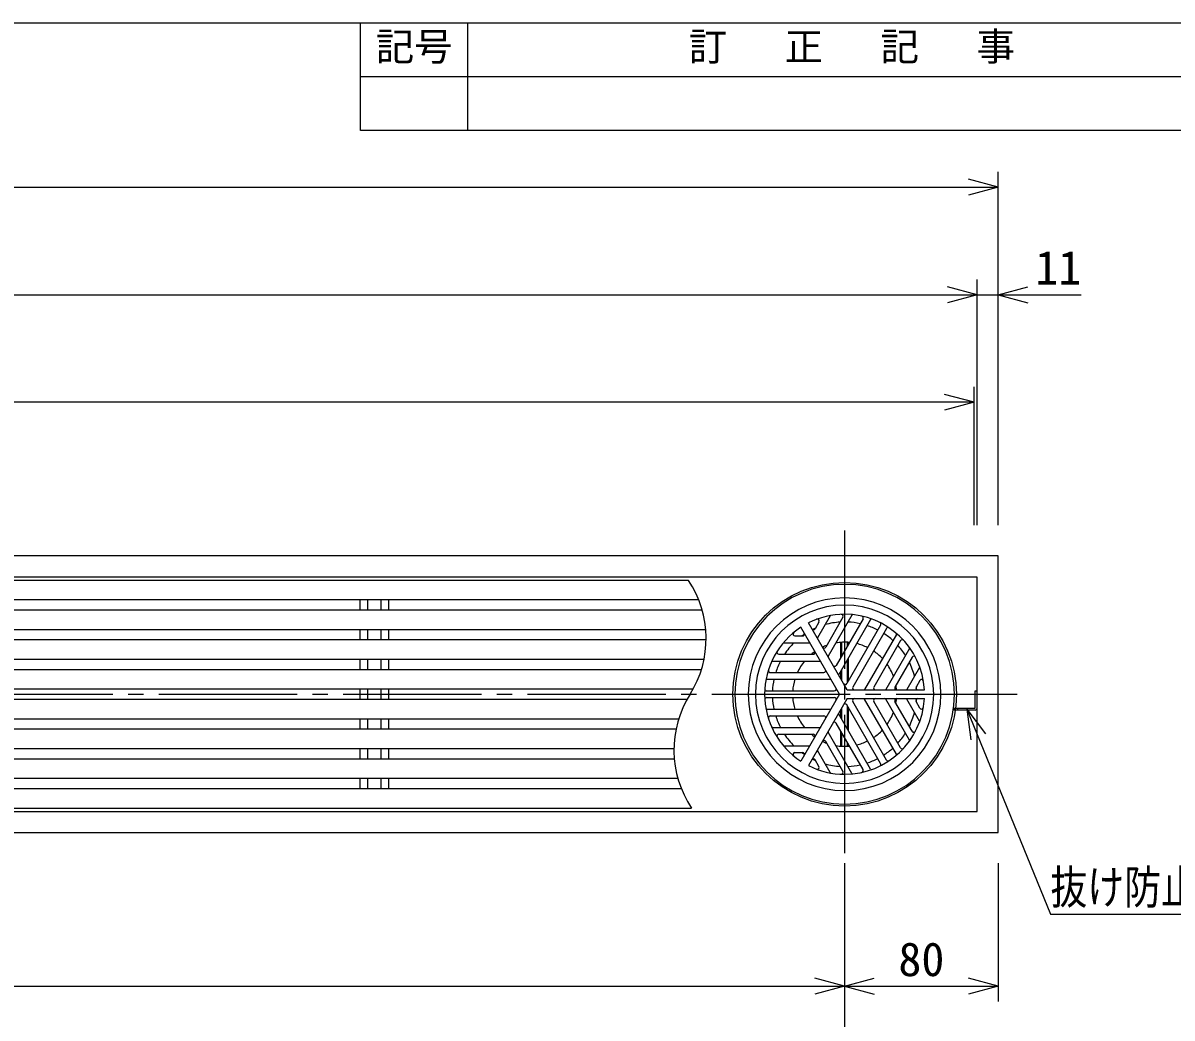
# Model space of a CAD drawing. Units: millimetres, scale not verified. Extents: x -1092 to 1092, y -744 to 696.
# Drawn here: x 60 to 659, y 178 to 696 of the extents above; entities that cross this region are included whole.
import ezdxf
from ezdxf.enums import TextEntityAlignment as Align

# ---------------------------------------------------------------- set-up
doc = ezdxf.new("R2010")
doc.units = ezdxf.units.MM
doc.header["$LTSCALE"] = 8
doc.linetypes.add('CHAIN2', pattern=[12, 9, -1, 1, -1])
for name, color, linetype in [('0-0_計極細', 2, 'Continuous'), ('0-1_計細線', 3, 'Continuous'), ('0-5_寸法線', 7, 'Continuous'), ('0-7_枠細線', 5, 'Continuous'), ('0-8_枠中線', 5, 'Continuous')]:
    doc.layers.add(name, color=color, linetype=linetype)
doc.styles.add('ＭＳ ゴシック', font='')
doc.styles.get('ＭＳ ゴシック').set_extended_font_data('MS Gothic')

msp = doc.modelspace()

# ---------------------------------------------------------------- linework, layer by layer
at = {"layer": '0-0_計極細', "linetype": 'CHAIN2'}
for p, q in [((488.189, 431.759), (488.189, -143.991)), ((-636.982, 346.534), (578.047, 346.534))]:
    msp.add_line(p, q, dxfattribs=at)
at = {"layer": '0-0_計極細'}
for p, q in [((235.689, 395.784), (235.689, 390.284)), ((239.739, 395.784), (239.739, 390.284)), ((246.639, 395.784), (246.639, 390.284)), ((250.689, 395.784), (250.689, 390.284)), ((474.828, 384.1), (472.837, 380.653)), ((480.746, 387.326), (474.141, 375.886)), ((487.299, 386.635), (478.341, 371.12)), ((491.976, 387.711), (479.645, 366.353)), ((497.782, 385.726), (483.845, 361.587)), ((501.703, 385.492), (485.149, 356.82)), ((235.689, 380.284), (235.689, 374.784)), ((239.739, 380.284), (239.739, 374.784)), ((246.639, 380.284), (246.639, 374.784)), ((250.689, 380.284), (250.689, 374.784)), ((506.943, 382.527), (489.349, 352.053)), ((509.985, 380.771), (492.391, 350.297)), ((515.173, 377.715), (498.619, 349.043)), ((456.586, 373.377), (469.796, 373.377)), ((462.339, 376.89), (466.32, 376.89)), ((486.183, 365.636), (486.183, 373.554)), ((486.685, 366.506), (486.685, 373.586)), ((489.696, 371.72), (489.696, 373.586)), ((490.197, 372.589), (490.197, 373.554)), ((517.336, 374.437), (503.399, 350.297)), ((453.907, 367.357), (471.823, 367.357)), ((490.197, 353.523), (490.197, 365.564)), ((521.958, 370.401), (509.627, 349.043)), ((523.365, 365.813), (514.407, 350.297)), ((235.689, 364.784), (235.689, 359.284)), ((239.739, 364.784), (239.739, 359.284)), ((246.639, 364.784), (246.639, 359.284)), ((250.689, 364.784), (250.689, 359.284)), ((450.638, 363.844), (475.3, 363.844)), ((486.685, 353.657), (486.685, 359.481)), ((489.696, 352.654), (489.696, 364.695)), ((527.24, 360.483), (520.635, 349.043)), ((447.696, 354.311), (480.804, 354.311)), ((449.453, 357.823), (477.327, 357.823)), ((486.183, 354.526), (486.183, 358.612)), ((527.405, 353.745), (525.414, 350.297)), ((235.689, 349.284), (235.689, 343.784)), ((239.739, 349.284), (239.739, 343.784)), ((246.639, 349.284), (246.639, 343.784)), ((250.689, 349.284), (250.689, 343.784)), ((447.643, 348.29), (482.831, 348.29)), ((447.643, 344.778), (482.831, 344.778)), ((509.985, 312.297), (492.391, 342.771)), ((515.173, 315.353), (498.619, 344.026)), ((517.336, 318.631), (503.399, 342.771)), ((521.958, 322.668), (509.627, 344.026)), ((523.365, 327.255), (514.407, 342.771)), ((527.24, 332.585), (520.635, 344.026)), ((527.405, 339.324), (525.414, 342.771)), ((447.696, 338.757), (480.804, 338.757)), ((449.453, 335.245), (477.327, 335.245)), ((501.703, 307.576), (485.149, 336.249)), ((486.183, 334.456), (486.183, 338.542)), ((486.685, 333.587), (486.685, 339.411)), ((506.943, 310.541), (489.349, 341.015)), ((489.696, 328.373), (489.696, 340.415)), ((490.197, 327.504), (490.197, 339.546)), ((547.189, 338.284), (547.189, 339.284)), ((235.689, 333.784), (235.689, 328.284)), ((239.739, 333.784), (239.739, 328.284)), ((246.639, 333.784), (246.639, 328.284)), ((250.689, 333.784), (250.689, 328.284)), ((450.638, 329.224), (475.3, 329.224)), ((497.782, 307.342), (483.845, 331.482)), ((453.907, 325.712), (471.823, 325.712)), ((491.976, 305.358), (479.645, 326.715)), ((486.183, 319.515), (486.183, 327.432)), ((486.685, 319.482), (486.685, 326.563)), ((235.689, 318.284), (235.689, 312.784)), ((239.739, 318.284), (239.739, 312.784)), ((246.639, 318.284), (246.639, 312.784)), ((250.689, 318.284), (250.689, 312.784)), ((456.586, 319.691), (469.796, 319.691)), ((480.746, 305.742), (474.141, 317.182)), ((487.299, 306.433), (478.341, 321.949)), ((489.696, 319.482), (489.696, 321.349)), ((490.197, 319.515), (490.197, 320.48)), ((462.339, 316.179), (466.32, 316.179)), ((474.828, 308.968), (472.837, 312.416)), ((235.689, 302.784), (235.689, 297.284)), ((239.739, 302.784), (239.739, 297.284)), ((246.639, 302.784), (246.639, 297.284)), ((250.689, 302.784), (250.689, 297.284))]:
    msp.add_line(p, q, dxfattribs=at)
for centre, radius, start, end in [((361.767, 375.534), 54.312, 327.72738, 33.84606), ((488.19, 346.534), 50.153, 90, 270), ((488.19, 346.534), 50.153, 270, 90), ((473.959, 384.602), 1.004, 330, 110.49823), ((488.19, 346.534), 37.631, 93.596, 105.50678), ((481.18, 387.076), 0.502, 99.81001, 150), ((486.43, 387.137), 1.004, 330, 92.48216), ((488.19, 346.534), 37.631, 77.4576, 87.38711), ((488.19, 346.534), 37.631, 77.4576, 87.38711), ((492.41, 387.46), 0.502, 84.11294, 150), ((496.913, 386.228), 1.004, 330, 77.60597), ((502.137, 385.241), 0.502, 70.18513, 150), ((506.074, 383.029), 1.004, 330, 63.89345), ((462.339, 377.893), 1.004, 129.50177, 270), ((488.19, 346.534), 37.631, 123.68035, 126.22848), ((466.32, 377.893), 1.004, 270, 30), ((471.968, 381.154), 1.004, 210, 330), ((488.19, 346.534), 37.631, 113.77152, 116.31965), ((488.19, 346.534), 37.631, 62.67477, 71.92708), ((488.19, 346.534), 37.631, 48.07292, 57.32523), ((510.854, 380.269), 1.004, 56.10655, 150), ((514.738, 377.966), 0.502, 330, 49.81487), ((456.586, 372.876), 0.502, 90, 140.18999), ((488.19, 346.534), 37.631, 134.49322, 146.404), ((469.796, 372.876), 0.502, 30, 90), ((474.575, 375.635), 0.502, 150, 210), ((477.472, 371.621), 1.004, 210, 330), ((488.19, 346.534), 27.094, 110.22104, 115.21981), ((488.19, 346.534), 27.094, 84.62432, 99.70902), ((488.19, 346.534), 27.094, 84.62432, 90), ((488.19, 346.534), 27.094, 63.71622, 76.68065), ((488.19, 346.534), 37.631, 32.61289, 42.5424), ((518.205, 373.936), 1.004, 42.39403, 150), ((453.907, 368.36), 1.004, 147.51784, 270), ((488.19, 346.534), 27.094, 124.78019, 129.77896), ((471.823, 368.36), 1.004, 270, 30), ((480.079, 366.102), 0.502, 150, 210), ((488.19, 346.534), 27.094, 43.31935, 56.28378), ((521.523, 370.652), 0.502, 330, 35.88706), ((524.234, 365.311), 1.004, 27.51784, 150), ((449.453, 358.827), 1.004, 162.39403, 270), ((450.638, 363.343), 0.502, 90, 155.88706), ((488.19, 346.534), 37.631, 152.61289, 162.5424), ((488.19, 346.534), 27.094, 140.29098, 155.37568), ((475.3, 363.343), 0.502, 30, 90), ((477.327, 358.827), 1.004, 270, 30), ((482.976, 362.088), 1.004, 210, 330), ((488.19, 346.534), 27.094, 20.29098, 35.37568), ((488.19, 346.534), 37.631, 14.49322, 26.40401), ((447.695, 353.813), 0.502, 89.99378, 169.80868), ((488.19, 346.534), 37.631, 168.07292, 177.32523), ((488.19, 346.534), 27.094, 163.31935, 176.28378), ((480.804, 353.81), 0.502, 30, 90), ((485.583, 356.569), 0.502, 150, 210), ((528.274, 353.243), 1.004, 9.50177, 150), ((447.642, 349.297), 1.004, 176.10043, 269.99386), ((482.831, 349.294), 1.004, 270, 30), ((488.48, 352.555), 1.004, 210, 330), ((488.48, 352.555), 1.004, 253.22135, 330), ((493.26, 349.796), 1.004, 150, 270), ((498.184, 349.294), 0.502, 270, 330), ((504.268, 349.796), 1.004, 150, 270), ((509.192, 349.294), 0.502, 270, 330), ((515.276, 349.796), 1.004, 150, 270), ((488.19, 346.534), 27.094, 4.78019, 9.77896), ((520.2, 349.294), 0.502, 270, 330), ((526.283, 349.796), 1.004, 150, 270), ((488.19, 346.534), 37.631, 3.68035, 6.22848), ((453.611, 317.534), 54.312, 147.72738, 213.84606), ((447.643, 343.775), 1.004, 90, 183.89345), ((488.19, 346.534), 37.631, 182.67477, 191.92708), ((488.19, 346.534), 27.094, 183.71622, 196.68065), ((482.831, 343.775), 1.004, 330, 90), ((488.48, 340.513), 1.004, 30, 150), ((488.48, 340.513), 1.004, 30, 106.77865), ((493.26, 343.273), 1.004, 90, 210), ((498.184, 343.775), 0.502, 30, 90), ((504.268, 343.273), 1.004, 90, 210), ((509.192, 343.775), 0.502, 30, 90), ((515.276, 343.273), 1.004, 90, 210), ((488.19, 346.534), 27.094, 350.22104, 355.21981), ((520.2, 343.775), 0.502, 30, 90), ((526.283, 343.273), 1.004, 90, 210), ((488.19, 346.534), 37.631, 353.77152, 356.31965), ((447.694, 339.262), 0.502, 190.17883, 269.99383), ((449.453, 334.242), 1.004, 90, 197.60597), ((488.19, 346.534), 37.631, 197.4576, 207.38711), ((488.19, 346.534), 27.094, 204.62432, 219.70902), ((477.327, 334.242), 1.004, 330, 90), ((480.804, 339.259), 0.502, 270, 330), ((485.583, 336.499), 0.502, 150, 210), ((488.19, 346.534), 27.094, 324.62432, 339.70902), ((488.19, 346.534), 37.631, 333.59599, 345.50678), ((528.274, 339.825), 1.004, 210, 350.49823), ((450.638, 329.726), 0.502, 204.11294, 270), ((475.3, 329.726), 0.502, 270, 330), ((482.976, 330.98), 1.004, 30, 150), ((453.907, 324.708), 1.004, 90, 212.48216), ((488.19, 346.534), 37.631, 213.59599, 225.50678), ((488.19, 346.534), 27.094, 230.22104, 235.21981), ((471.823, 324.708), 1.004, 330, 90), ((480.079, 326.966), 0.502, 150, 210), ((488.19, 346.534), 27.094, 303.71622, 316.68065), ((488.19, 346.534), 37.631, 317.4576, 327.38711), ((524.234, 327.757), 1.004, 210, 332.48216), ((469.796, 320.193), 0.502, 270, 330), ((474.575, 317.433), 0.502, 149.99998, 210.00002), ((477.472, 321.447), 1.004, 30, 150), ((488.19, 346.534), 27.094, 244.78019, 249.77896), ((488.19, 346.534), 27.094, 260.29098, 275.37568), ((488.19, 346.534), 27.094, 283.31935, 296.28378), ((488.19, 346.534), 37.631, 302.67477, 311.92708), ((518.205, 319.133), 1.004, 210, 317.60597), ((521.523, 322.417), 0.502, 324.11294, 30), ((462.339, 315.175), 1.004, 90, 230.49823), ((488.19, 346.534), 37.631, 233.77152, 236.31965), ((466.32, 315.175), 1.004, 330, 90), ((471.968, 311.914), 1.004, 30, 150), ((488.19, 346.534), 37.631, 243.68035, 246.22848), ((488.19, 346.534), 37.631, 288.07292, 297.32523), ((510.854, 312.799), 1.004, 210, 303.89345), ((514.738, 315.103), 0.502, 310.18513, 30), ((473.959, 308.466), 1.004, 249.50177, 30), ((488.19, 346.534), 37.631, 254.49322, 266.404), ((481.18, 305.993), 0.502, 210, 260.18999), ((486.43, 305.931), 1.004, 267.51784, 30), ((488.19, 346.534), 37.631, 272.61289, 282.5424), ((492.41, 305.608), 0.502, 210, 275.88706), ((496.913, 306.84), 1.004, 282.39403, 30), ((502.137, 307.827), 0.502, 210, 289.81487), ((506.074, 310.039), 1.004, 296.10655, 30)]:
    msp.add_arc(centre, radius, start, end, dxfattribs=at)
at = {"layer": '0-1_計細線'}
for p, q in [((406.876, 405.784), (-615.311, 405.784)), ((414.039, 390.284), (-615.311, 390.284)), ((489.494, 348.792), (469.354, 383.675)), ((-615.311, 380.284), (415.872, 380.284)), ((485.583, 346.534), (465.443, 381.418)), ((416.075, 374.784), (-615.311, 374.784)), ((-615.311, 364.784), (415.005, 364.784)), ((413.592, 359.284), (-615.311, 359.284)), ((-615.311, 349.284), (409.315, 349.284)), ((489.494, 348.792), (488.19, 351.05)), ((489.494, 348.792), (492.101, 348.792)), ((489.494, 348.792), (529.774, 348.792)), ((556.189, 348.284), (557.189, 348.284)), ((556.189, 339.284), (556.189, 348.284)), ((406.064, 343.784), (-581.311, 343.784)), ((485.583, 346.534), (465.443, 311.651)), ((489.494, 344.276), (469.354, 309.393)), ((489.494, 344.276), (529.774, 344.276)), ((556.189, 338.284), (545.189, 338.284)), ((-581.311, 333.784), (401.787, 333.784)), ((400.374, 328.284), (-615.311, 328.284)), ((399.507, 312.784), (-615.311, 312.784)), ((403.215, 297.284), (-615.311, 297.284)), ((-615.311, 287.284), (408.503, 287.284))]:
    msp.add_line(p, q, dxfattribs=at)
for points in [[(-627.811, 418.534), (-627.811, 274.534), (568.189, 274.534), (568.189, 418.534)], [(-616.811, 407.534), (-616.811, 285.534), (557.189, 285.534), (557.189, 407.534)]]:
    msp.add_lwpolyline(points, close=True, dxfattribs=at)
for points in [[(-615.311, 405.784), (-615.311, 395.784), (412.164, 395.784)], [(545.189, 338.284), (545.189, 339.284), (556.189, 339.284)], [(-615.311, 328.284), (-615.311, 318.284), (399.304, 318.284)], [(-615.311, 312.784), (-615.311, 302.784), (401.34, 302.784)]]:
    msp.add_lwpolyline(points, dxfattribs=at)
msp.add_circle((488.19, 346.534), 58.202, dxfattribs=at)
for centre, radius, start, end in [((488.19, 346.534), 57.199, 90, 270), ((488.19, 346.534), 57.199, 270, 90), ((488.19, 346.534), 46.411, 90, 270), ((488.19, 346.534), 46.411, 270, 90), ((488.19, 346.534), 41.645, 90, 116.89208), ((488.19, 346.534), 41.645, 3.10792, 90), ((488.19, 346.534), 41.645, 123.10792, 236.89208), ((526.805, 360.734), 0.502, 330, 20.18999), ((488.19, 346.534), 41.645, 270, 356.89208), ((556.189, 339.284), 1, 270, 360), ((526.805, 332.334), 0.502, 339.81001, 30), ((456.586, 320.193), 0.502, 219.81001, 270), ((488.19, 346.534), 41.645, 243.10792, 270)]:
    msp.add_arc(centre, radius, start, end, dxfattribs=at)
at = {"layer": '0-5_寸法線'}
for p, q in [((568.189, 434.534), (568.189, 618.534)), ((-627.811, 610.534), (568.189, 610.534)), ((568.189, 610.534), (552.735, 614.675)), ((568.189, 610.534), (552.735, 606.393)), ((557.189, 554.534), (541.735, 558.675)), ((557.189, 434.534), (557.189, 562.534)), ((568.189, 434.534), (568.189, 562.534)), ((568.189, 554.534), (583.644, 558.675)), ((-616.811, 554.534), (557.189, 554.534)), ((557.189, 554.534), (541.735, 550.393)), ((557.189, 554.534), (611.466, 554.534)), ((568.189, 554.534), (583.644, 550.393)), ((555.689, 434.534), (555.689, 506.534)), ((555.689, 498.534), (-615.311, 498.534)), ((555.689, 498.534), (540.235, 502.675)), ((555.689, 498.534), (540.235, 494.393)), ((551.845, 338.714), (561.518, 325.968)), ((551.845, 338.714), (553.849, 322.84)), ((488.189, 258.534), (488.189, 186.534)), ((568.189, 258.534), (568.189, 186.534)), ((488.189, 194.534), (472.735, 198.675)), ((488.189, 194.534), (503.644, 198.675)), ((568.189, 194.534), (552.735, 198.675)), ((-627.811, 194.534), (488.189, 194.534)), ((488.189, 194.534), (472.735, 190.393)), ((488.189, 194.534), (503.644, 190.393)), ((488.189, 194.534), (568.189, 194.534)), ((568.189, 194.534), (552.735, 190.393))]:
    msp.add_line(p, q, dxfattribs=at)
msp.add_lwpolyline([(551.845, 338.714), (595.365, 232.044), (729.765, 232.044)], dxfattribs=at)
at = {"layer": '0-7_枠細線'}
for p, q in [((236, 640), (236, 696)), ((292, 640), (292, 696)), ((1092, 668), (236, 668)), ((1092, 640), (236, 640))]:
    msp.add_line(p, q, dxfattribs=at)
at = {"layer": '0-8_枠中線'}
msp.add_lwpolyline([(-1092, -744), (-1092, 696), (1092, 696), (1092, -744)], close=True, dxfattribs=at)

# ---------------------------------------------------------------- texts
at = {"layer": '0-5_寸法線', "style": 'ＭＳ ゴシック'}
for s, p in [('11', (587.466, 554.534)), ('80', (516.189, 194.534))]:
    msp.add_text(s, height=17.6, dxfattribs=at).set_placement(p, align=Align.BOTTOM_LEFT)
at = {"layer": '0-5_寸法線', "style": 'ＭＳ ゴシック', "width": 0.8}
msp.add_text('抜け防止Ｌ金具', height=17.6, dxfattribs=at).set_placement((595.365, 232.044), align=Align.BOTTOM_LEFT)
at = {"layer": '0-7_枠細線', "style": 'ＭＳ ゴシック'}
for s, p in [('記号', (244, 672)), ('訂\u3000 正\u3000 記\u3000 事', (407, 672))]:
    msp.add_text(s, height=14.66, dxfattribs=at).set_placement(p, align=Align.BOTTOM_LEFT)

doc.saveas('drawing.dxf')
